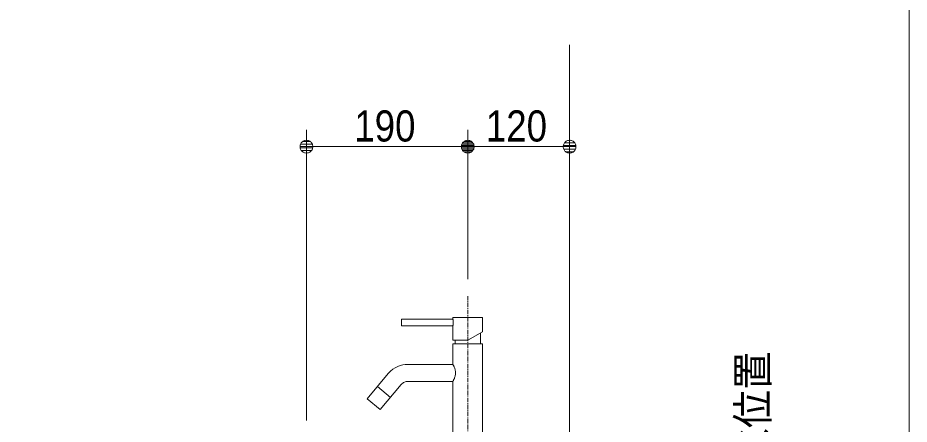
# Model space of a CAD drawing. Units: millimetres, scale not verified. Extents: x -6062 to 6062, y -3045 to 3045.
# Drawn here: x -4068 to -3018, y -1217 to -738 of the extents above; entities that cross this region are included whole.
import ezdxf
from ezdxf.enums import TextEntityAlignment as Align

# ---------------------------------------------------------------- set-up
doc = ezdxf.new("R2010")
doc.units = ezdxf.units.MM
doc.header["$LTSCALE"] = 20
doc.linetypes.add('CHAIN1', pattern=[8, 5, -1, 1, -1])
for name, color, linetype, lineweight in [('0-0_1図面枠', 7, 'Continuous', 9), ('0-2_5ボウル・キャビネット', 7, 'Continuous', 9), ('0-3_2寸法-2', 7, 'Continuous', 9), ('0-4_0', 7, 'Continuous', 9), ('0-5_2寸法-1', 7, 'Continuous', 9), ('0-7_4給排水', 7, 'Continuous', 9)]:
    doc.layers.add(name, color=color, linetype=linetype, lineweight=lineweight)
doc.styles.add('ＭＳ Ｐゴシック', font='')
doc.styles.get('ＭＳ Ｐゴシック').set_extended_font_data('MS PGothic')

# ---------------------------------------------------------------- blocks, each defined once
blk = doc.blocks.new('_Dot')
at = {"layer": '0-4_0'}
for p, q in [((-10, 0), (-20, 0)), ((9.78, 2), (-9.78, 2)), ((7.99, 6), (-7.99, 6)), ((9.16, -3.98), (-9.16, -3.98)), ((6, -7.98), (-6, -7.98))]:
    blk.add_line(p, q, dxfattribs=at)
for points in [[(10, 0), (9.92, 1.25), (9.69, 2.49), (9.3, 3.68), (8.76, 4.82), (8.09, 5.88), (7.29, 6.85), (6.37, 7.71), (5.36, 8.44), (4.26, 9.05), (3.09, 9.51), (1.87, 9.82), (0.63, 9.98), (-0.63, 9.98), (-1.87, 9.82), (-3.09, 9.51), (-4.26, 9.05), (-5.36, 8.44), (-6.37, 7.71), (-7.29, 6.85), (-8.09, 5.88), (-8.76, 4.82), (-9.3, 3.68), (-9.69, 2.49), (-9.92, 1.25), (-10, 0), (0, 0)], [(-10, 0), (-9.92, -1.25), (-9.69, -2.49), (-9.3, -3.68), (-8.76, -4.82), (-8.09, -5.88), (-7.29, -6.85), (-6.37, -7.71), (-5.36, -8.44), (-4.26, -9.05), (-3.09, -9.51), (-1.87, -9.82), (-0.63, -9.98), (0.63, -9.98), (1.87, -9.82), (3.09, -9.51), (4.26, -9.05), (5.36, -8.44), (6.37, -7.71), (7.29, -6.85), (8.09, -5.88), (8.76, -4.82), (9.3, -3.68), (9.69, -2.49), (9.92, -1.25), (10, 0), (0, 0)]]:
    blk.add_lwpolyline(points, close=True, dxfattribs=at)
blk = doc.blocks.new('止水栓_側面')
at = {"layer": '0-7_4給排水', "linetype": 'CHAIN1'}
blk.add_line((-3010, 0), (1000, 0), dxfattribs=at)
at = {"layer": '0-7_4給排水'}
blk.add_lwpolyline([(-900, 1200), (-900, 600), (-1200, 600), (-1200, 1200)], dxfattribs=at)
for points in [[(-1950, 660), (-1850, 660), (-1850, 300), (-1950, 300)], [(-1330, 600), (-770, 600), (-770, 360), (-1330, 360)], [(-200, 600), (0, 600), (0, -600), (-200, -600)], [(-1450, -300), (-2010, -300), (-2010, 300), (-1450, 300)], [(-1450, 240), (-1430, 240), (-1430, -240), (-1450, -240)], [(-1430, 298), (-200, 298), (-200, -298), (-1430, -298)], [(-1250, 360), (-850, 360), (-850, 298), (-1250, 298)]]:
    blk.add_lwpolyline(points, close=True, dxfattribs=at)
blk = doc.blocks.new('グループ-21')
at = {"layer": '0-7_4給排水', "linetype": 'CHAIN1'}
for p, q in [((-35000, -25100), (-35000, -21320)), ((-34408.8, -29298.6), (-34641.2, -28774.6))]:
    blk.add_line(p, q, dxfattribs=at)
at = {"layer": '0-7_4給排水'}
for p, q in [((-34700, -22186.8), (-34700, -22440)), ((-35300, -22360), (-35300, -22440)), ((-36822.2, -23704), (-37128.6, -23446.9))]:
    blk.add_line(p, q, dxfattribs=at)
for points in [[(-36560, -22020), (-35350, -22020), (-35350, -22360), (-35000, -22360), (-34650.1, -22158), (-34650, -21820), (-35350, -21820), (-35350, -21860), (-36560, -21860)], [(-36472.6, -22930.9), (-36531.1, -22939.7), (-36588.5, -22954.1), (-36644.2, -22974.2), (-36706.6, -23004.5), (-36765.1, -23041.9), (-36820.6, -23087.3), (-36871.4, -23140.3), (-36873.1, -23142.3), (-37370.3, -23734.9), (-37063.9, -23992), (-36566.7, -23399.5), (-36550.3, -23382.1), (-36531.9, -23366.9), (-36511.9, -23353.9), (-36490.4, -23343.4), (-36471.8, -23336.7), (-36452.7, -23331.9), (-36433.2, -23329), (-36413.5, -23328), (-35350, -23328), (-35350, -24540), (-34650, -24540), (-34650, -22440), (-35350, -22440), (-35350, -22928), (-36413.5, -22928)], [(-34520, -24600), (-35480, -24600), (-35480, -24540), (-34520, -24540)]]:
    blk.add_lwpolyline(points, close=True, dxfattribs=at)
for points in [[(-35350, -21860), (-35349.9, -21860.4), (-35349.6, -21861.6), (-35349.2, -21863.6), (-35348.6, -21866.4), (-35347.9, -21869.8), (-35347.1, -21874), (-35346.2, -21878.7), (-35345.3, -21884.1), (-35344.4, -21889.9), (-35343.5, -21896.2), (-35342.7, -21902.9), (-35342.1, -21909.9), (-35341.5, -21917.2), (-35341.1, -21924.7), (-35340.8, -21932.3), (-35340.7, -21940), (-35340.8, -21944), (-35340.8, -21948.1), (-35341.1, -21956.1), (-35341.6, -21963.9), (-35342.2, -21971.4), (-35342.9, -21978.5), (-35343.7, -21985.3), (-35344.6, -21991.5), (-35345.5, -21997.3), (-35346.4, -22002.4), (-35347.3, -22007), (-35348, -22010.9), (-35348.7, -22014.2), (-35349.3, -22016.7), (-35349.7, -22018.5), (-35349.9, -22019.6), (-35350, -22020)], [(-35350, -22928), (-35349.4, -22929), (-35347.7, -22932.1), (-35344.9, -22937.2), (-35341.1, -22944.1), (-35336.5, -22952.7), (-35331.3, -22962.9), (-35325.7, -22974.6), (-35319.7, -22987.6), (-35313.7, -23001.8), (-35307.9, -23017.2), (-35302.3, -23033.7), (-35297.3, -23051.2), (-35293.1, -23069.6), (-35289.9, -23088.8), (-35287.9, -23108.5), (-35287.2, -23128.5), (-35288, -23148.6), (-35290.1, -23168.5), (-35293.4, -23187.7), (-35297.7, -23206.3), (-35302.8, -23223.9), (-35308.5, -23240.5), (-35314.4, -23255.9), (-35320.5, -23270.1), (-35326.4, -23283), (-35332, -23294.4), (-35337.1, -23304.4), (-35341.5, -23312.7), (-35345.1, -23319.3), (-35347.8, -23324.1), (-35349.4, -23327.1), (-35350, -23328)]]:
    blk.add_lwpolyline(points, dxfattribs=at)
at = {"layer": '0-7_4給排水', "linetype": 'CHAIN1'}
for points in [[(-35000, -27080.5), (-35000, -26972.8), (-35000, -26473.2), (-35000, -24600)], [(-34050, -31600), (-34050, -31100.5), (-34050, -30992.7)]]:
    blk.add_lwpolyline(points, dxfattribs=at)
for centre, start, end in [((-30821.2, -27080.5), 180, 203.91672), ((-38228.8, -30992.7), 0, 23.91672)]:
    blk.add_arc(centre, 4178.8, start, end, dxfattribs=at)
at = {"layer": '0-7_4給排水'}
blk.add_blockref('止水栓_側面', (-33000, -32200), dxfattribs=at)

msp = doc.modelspace()

# ---------------------------------------------------------------- linework, layer by layer
at = {"layer": '0-0_1図面枠'}
msp.add_line((-3017.5, 1750), (-3017.5, -2420), dxfattribs=at)
at = {"layer": '0-2_5ボウル・キャビネット'}
msp.add_lwpolyline([(-4067.5, -2020), (-3417.5, -2020), (-3417.5, -770)], dxfattribs=at)
at = {"layer": '0-5_2寸法-1'}
for p, q in [((-3727.5, -1212.5), (-3727.5, -870)), ((-3537.5, -1046), (-3537.5, -870)), ((-3537.5, -1046), (-3537.5, -870)), ((-3417.5, -1046), (-3417.5, -870)), ((-3712.49, -890), (-3552.51, -890)), ((-3432.51, -890), (-3522.49, -890))]:
    msp.add_line(p, q, dxfattribs=at)

# ---------------------------------------------------------------- block references
at = {"layer": '0-5_2寸法-1', "xscale": 0.7503418, "yscale": 0.7503418, "rotation": 180}
for p in [(-3727.5, -890), (-3537.5, -890)]:
    msp.add_blockref('_Dot', p, dxfattribs=at)
at = {"layer": '0-5_2寸法-1', "xscale": 0.7503418, "yscale": 0.7503418}
for p in [(-3537.5, -890), (-3417.5, -890)]:
    msp.add_blockref('_Dot', p, dxfattribs=at)
at = {"layer": '0-7_4給排水', "xscale": 0.05, "yscale": 0.05}
msp.add_blockref('グループ-21', (-1787.5, 0), dxfattribs=at)

# ---------------------------------------------------------------- texts
at = {"layer": '0-3_2寸法-2', "style": 'ＭＳ Ｐゴシック', "width": 0.9}
msp.add_text('Pトラップ排水位置', height=36.69, rotation=90, dxfattribs=at).set_placement((-3172.48, -1520.42), align=Align.BOTTOM_LEFT)
at = {"layer": '0-5_2寸法-1', "style": 'ＭＳ Ｐゴシック', "width": 0.9}
for s, p in [('190', (-3671.11, -894.96)), ('120', (-3516.11, -894.96))]:
    msp.add_text(s, height=36.66, dxfattribs=at).set_placement(p, align=Align.BOTTOM_LEFT)

doc.saveas('drawing.dxf')
